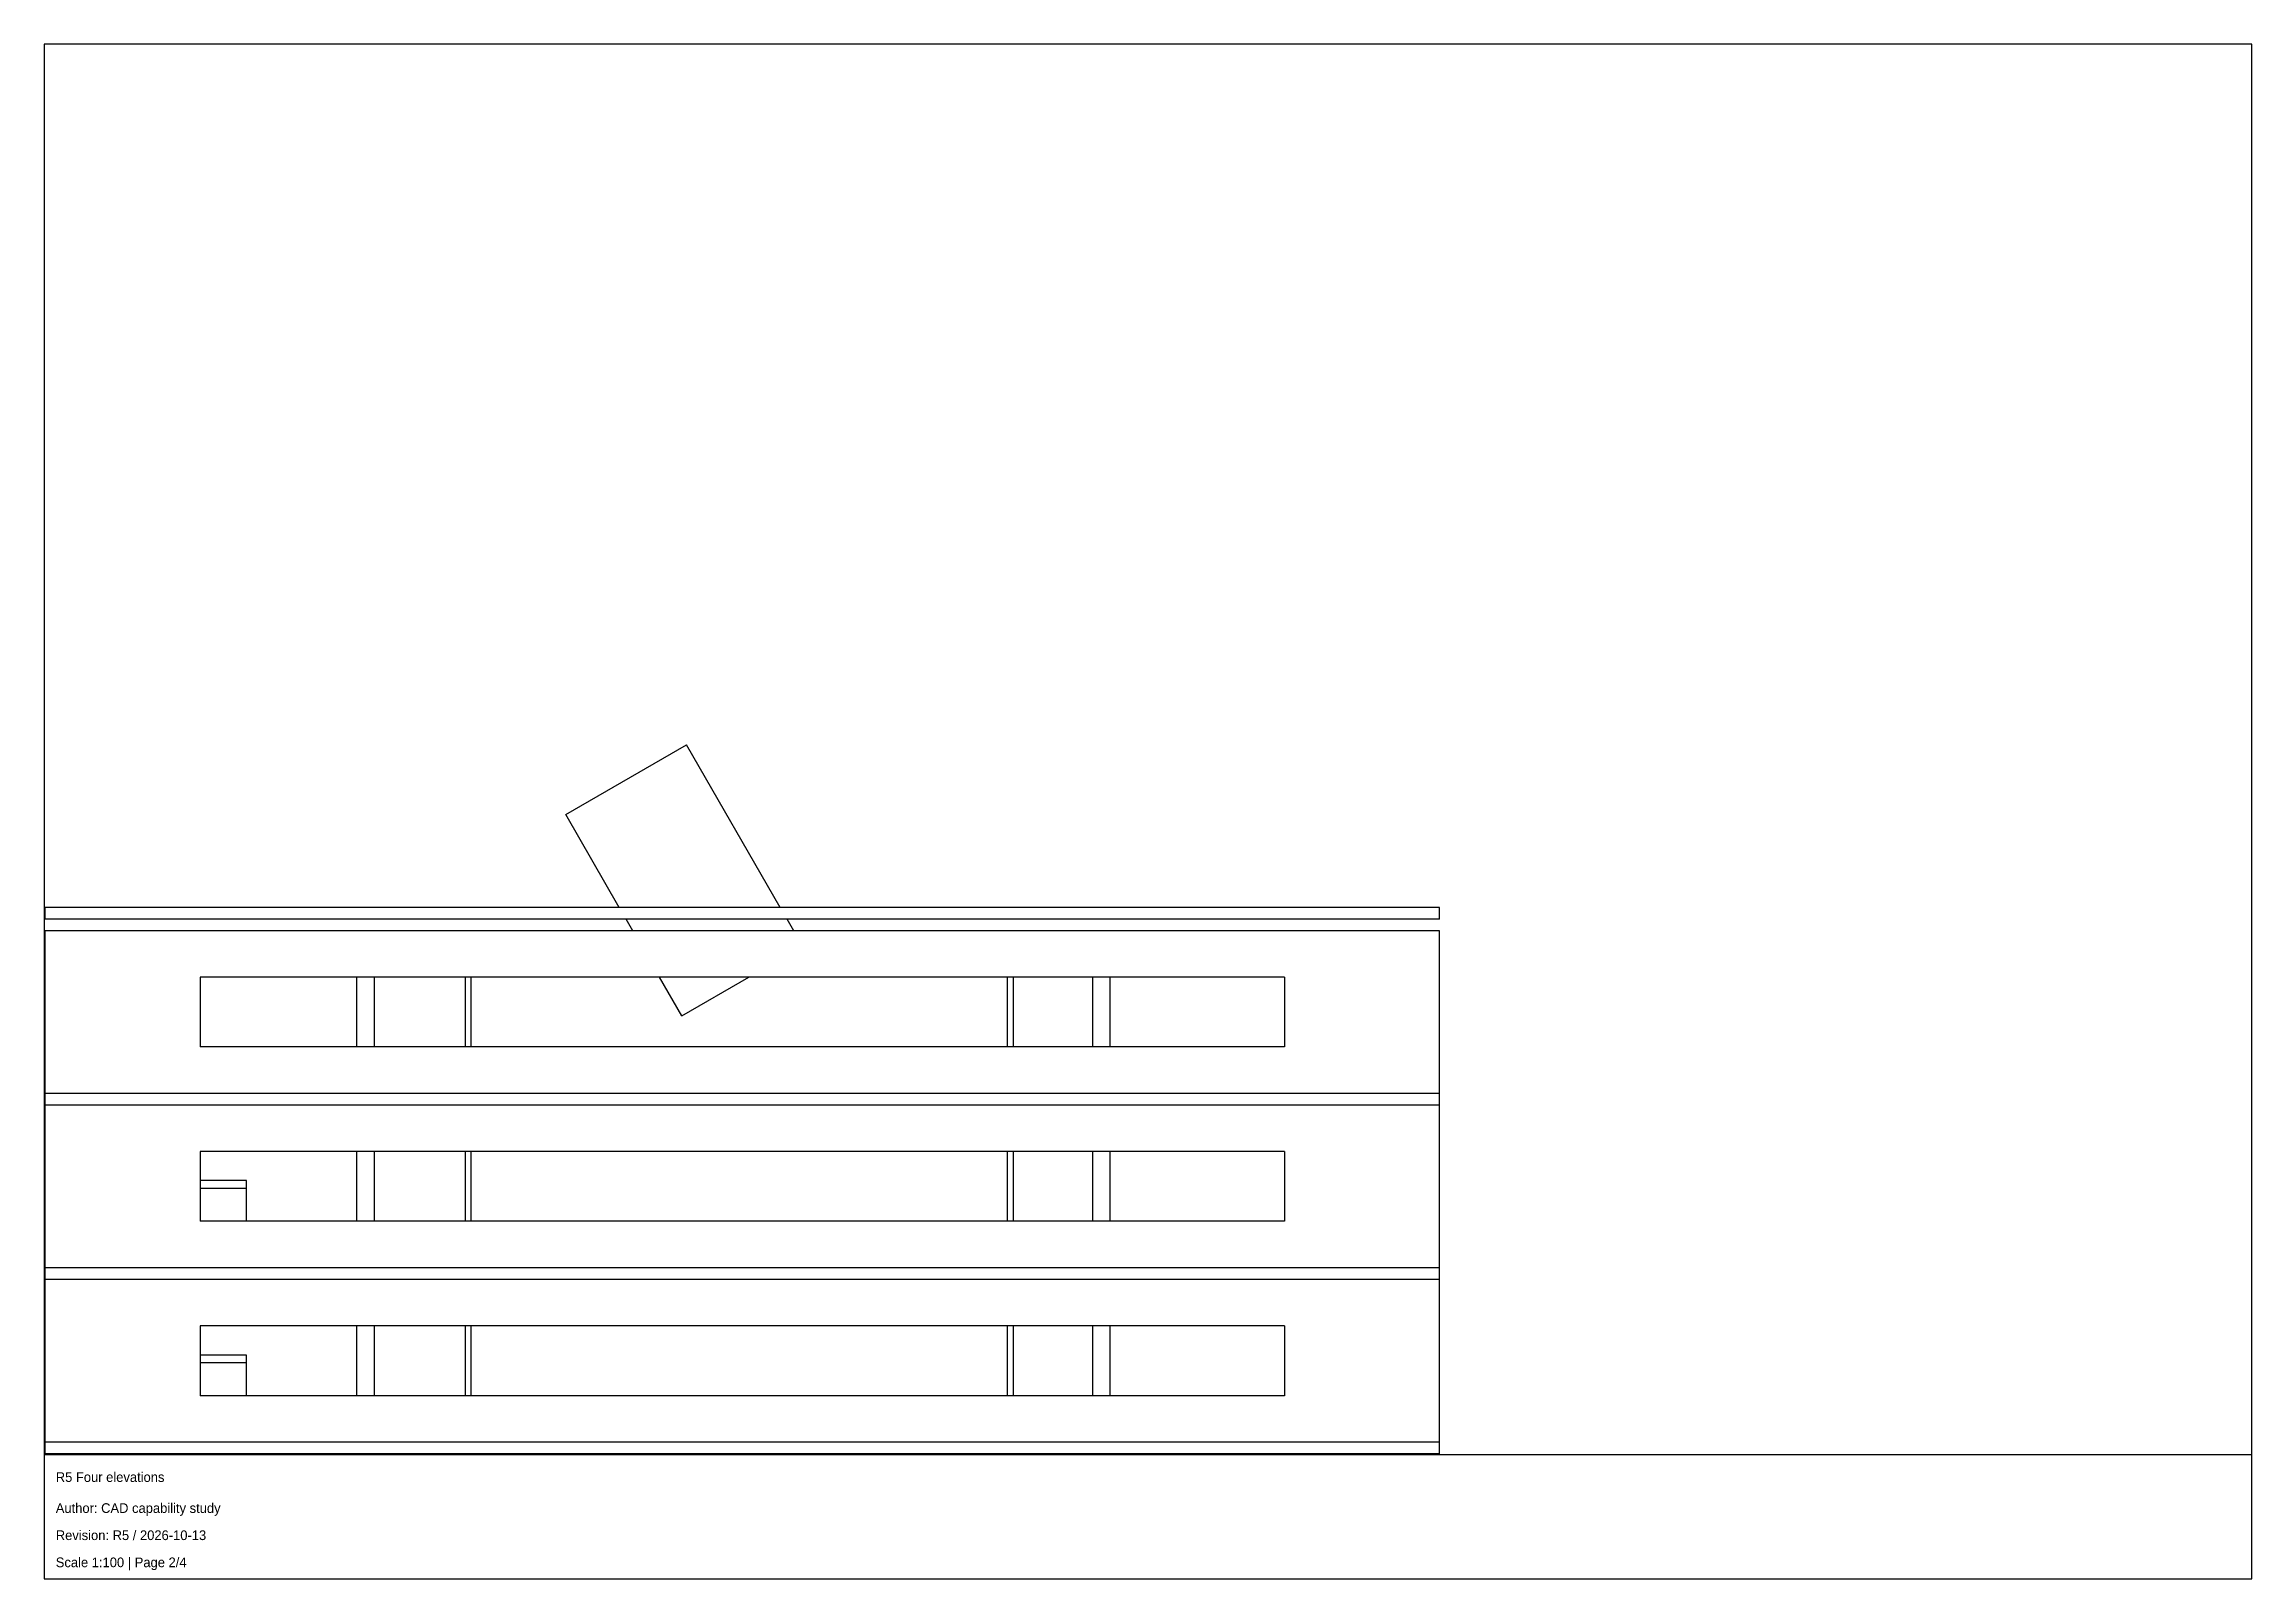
# Model space of a CAD drawing. Header units: millimetres. Extents: x 56626 to 57196, y 12 to 408.
import ezdxf

# ---------------------------------------------------------------- set-up
doc = ezdxf.new("R2010")
doc.units = ezdxf.units.MM
doc.layers.add('90 Derived drawings', color=7, linetype='CONTINUOUS', lineweight=25, true_color=0x202020)
doc.layers.add('Default', color=7, linetype='CONTINUOUS', lineweight=25, true_color=0x4f8cff)

msp = doc.modelspace()

# ---------------------------------------------------------------- linework, layer by layer
at = {"layer": '90 Derived drawings', "linetype": 'CONTINUOUS', "lineweight": 25, "true_color": 0x202020}
for p, q in [((56760.66, 209.21), (56791.84, 227.21)), ((56816.06, 185.25), (56791.84, 227.21)), ((56774.5, 185.25), (56760.66, 209.21)), ((56626.25, 182.25), (56626.25, 185.25)), ((56986.25, 185.25), (56626.25, 185.25)), ((56986.25, 182.25), (56986.25, 185.25)), ((56986.25, 182.25), (56626.25, 182.25)), ((56626.25, 137.25), (56626.25, 179.25)), ((56986.25, 179.25), (56626.25, 179.25)), ((56777.96, 179.25), (56776.23, 182.25)), ((56819.53, 179.25), (56817.8, 182.25)), ((56986.25, 137.25), (56986.25, 179.25)), ((56666.25, 167.25), (56666.25, 149.25)), ((56946.25, 167.25), (56666.25, 167.25)), ((56706.75, 149.25), (56706.75, 167.25)), ((56734.75, 167.25), (56711.25, 167.25)), ((56711.25, 149.25), (56711.25, 167.25)), ((56734.75, 149.25), (56734.75, 167.25)), ((56784.89, 167.25), (56736.25, 167.25)), ((56736.25, 149.25), (56736.25, 167.25)), ((56790.66, 157.25), (56784.89, 167.25)), ((56790.66, 157.25), (56807.98, 167.25)), ((56874.75, 167.25), (56807.98, 167.25)), ((56874.75, 149.25), (56874.75, 167.25)), ((56896.75, 167.25), (56876.25, 167.25)), ((56876.25, 149.25), (56876.25, 167.25)), ((56896.75, 149.25), (56896.75, 167.25)), ((56901.25, 149.25), (56901.25, 167.25)), ((56946.25, 167.25), (56946.25, 149.25)), ((56946.25, 149.25), (56666.25, 149.25)), ((56734.75, 149.25), (56711.25, 149.25)), ((56874.75, 149.25), (56736.25, 149.25)), ((56896.75, 149.25), (56876.25, 149.25)), ((56626.25, 134.25), (56626.25, 137.25)), ((56986.25, 137.25), (56626.25, 137.25)), ((56986.25, 137.25), (56626.25, 137.25)), ((56986.25, 134.25), (56986.25, 137.25)), ((56626.25, 92.25), (56626.25, 134.25)), ((56986.25, 134.25), (56626.25, 134.25)), ((56986.25, 134.25), (56626.25, 134.25)), ((56986.25, 92.25), (56986.25, 134.25)), ((56666.25, 122.25), (56666.25, 104.25)), ((56946.25, 122.25), (56666.25, 122.25)), ((56706.75, 104.25), (56706.75, 122.25)), ((56734.75, 122.25), (56711.25, 122.25)), ((56711.25, 104.25), (56711.25, 122.25)), ((56734.75, 104.25), (56734.75, 122.25)), ((56874.75, 122.25), (56736.25, 122.25)), ((56736.25, 104.25), (56736.25, 122.25)), ((56874.75, 104.25), (56874.75, 122.25)), ((56896.75, 122.25), (56876.25, 122.25)), ((56876.25, 104.25), (56876.25, 122.25)), ((56896.75, 104.25), (56896.75, 122.25)), ((56901.25, 104.25), (56901.25, 122.25)), ((56946.25, 122.25), (56946.25, 104.25)), ((56678.25, 114.75), (56666.25, 114.75)), ((56678.25, 112.75), (56678.25, 114.75)), ((56678.25, 112.75), (56666.25, 112.75)), ((56678.25, 104.25), (56678.25, 112.75)), ((56946.25, 104.25), (56666.25, 104.25)), ((56734.75, 104.25), (56711.25, 104.25)), ((56874.75, 104.25), (56736.25, 104.25)), ((56896.75, 104.25), (56876.25, 104.25)), ((56626.25, 89.25), (56626.25, 92.25)), ((56986.25, 92.25), (56626.25, 92.25)), ((56986.25, 92.25), (56626.25, 92.25)), ((56986.25, 89.25), (56986.25, 92.25)), ((56626.25, 47.25), (56626.25, 89.25)), ((56986.25, 89.25), (56626.25, 89.25)), ((56986.25, 89.25), (56626.25, 89.25)), ((56986.25, 47.25), (56986.25, 89.25)), ((56666.25, 77.25), (56666.25, 59.25)), ((56946.25, 77.25), (56666.25, 77.25)), ((56706.75, 59.25), (56706.75, 77.25)), ((56734.75, 77.25), (56711.25, 77.25)), ((56711.25, 59.25), (56711.25, 77.25)), ((56734.75, 59.25), (56734.75, 77.25)), ((56874.75, 77.25), (56736.25, 77.25)), ((56736.25, 59.25), (56736.25, 77.25)), ((56874.75, 59.25), (56874.75, 77.25)), ((56896.75, 77.25), (56876.25, 77.25)), ((56876.25, 59.25), (56876.25, 77.25)), ((56896.75, 59.25), (56896.75, 77.25)), ((56901.25, 59.25), (56901.25, 77.25)), ((56946.25, 77.25), (56946.25, 59.25)), ((56678.25, 69.75), (56666.25, 69.75)), ((56678.25, 67.75), (56678.25, 69.75)), ((56678.25, 67.75), (56666.25, 67.75)), ((56678.25, 59.25), (56678.25, 67.75)), ((56946.25, 59.25), (56666.25, 59.25)), ((56734.75, 59.25), (56711.25, 59.25)), ((56774.25, 59.25), (56736.25, 59.25)), ((56874.75, 59.25), (56826.25, 59.25)), ((56896.75, 59.25), (56876.25, 59.25)), ((56626.25, 44.25), (56626.25, 47.25)), ((56986.25, 47.25), (56626.25, 47.25)), ((56986.25, 47.25), (56626.25, 47.25)), ((56986.25, 44.25), (56986.25, 47.25)), ((56986.25, 44.25), (56626.25, 44.25))]:
    msp.add_line(p, q, dxfattribs=at)
at = {"layer": 'Default', "linetype": 'CONTINUOUS', "lineweight": 25, "true_color": 0x4f8cff}
for points in [[(56626, 12), (57196, 12), (57196, 408), (56626, 408)], [(56626, 12), (57196, 12), (57196, 44), (56626, 44)]]:
    msp.add_lwpolyline(points, close=True, dxfattribs=at)

# ---------------------------------------------------------------- texts
for s, p in [('R5 Four elevations', (56629, 37)), ('Author: CAD capability study', (56629, 29)), ('Revision: R5 / 2026-10-13', (56629, 22)), ('Scale 1:100 | Page 2/4', (56629, 15))]:
    msp.add_text(s, height=2.5, dxfattribs=at).set_placement(p)

doc.saveas('drawing.dxf')
